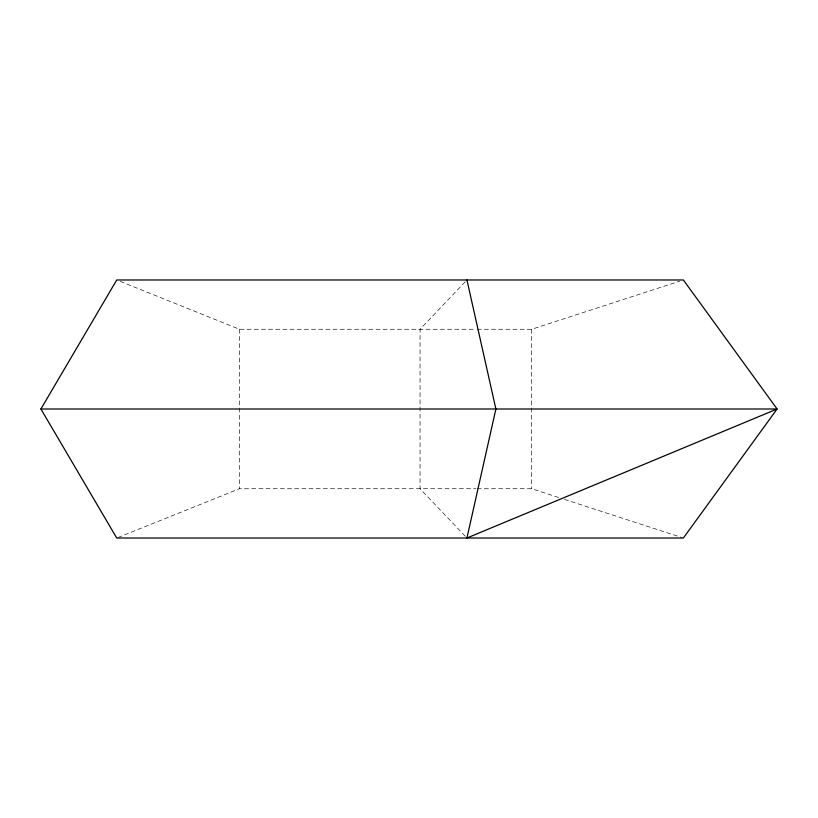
<?xml version="1.0" encoding="UTF-8"?>
<svg xmlns="http://www.w3.org/2000/svg" width="818" height="818" viewBox="0 0 818 818"><rect width="100%" height="100%" fill="white"/><g stroke="black" fill="none" stroke-linecap="round" stroke-linejoin="round"><path stroke-width="0.61" stroke-dasharray="4.09 3.07" d="M465.197 281.811L420.063 329.265L420.063 488.735L466.935 538.019M117.915 537.538L239.429 488.735L475.882 488.735M477.15 329.265L531.7 329.265L679.727 281.167M120.277 281.402L239.429 329.265L475.882 329.265M477.15 488.735L531.7 488.735L559.604 497.804M564.461 499.379L682.151 537.62M531.7 329.265L531.7 488.735M239.429 329.265L239.429 488.735"/><path stroke-width="1.23" d="M40.9 409L116.729 279.981L683.367 279.981L777.1 409L683.367 538.019L116.729 538.019L40.9 409L777.1 409L466.935 538.019L495.892 409L466.935 279.981"/></g></svg>
